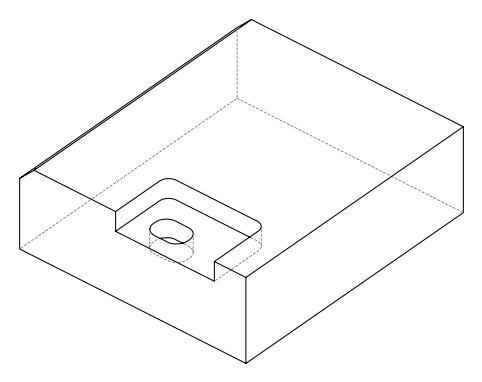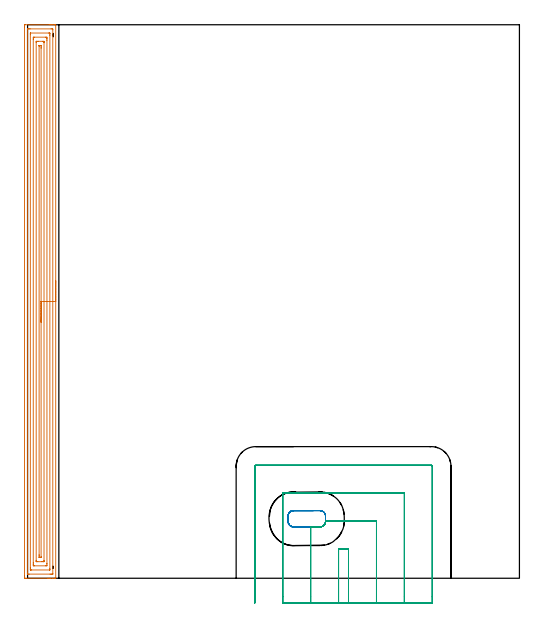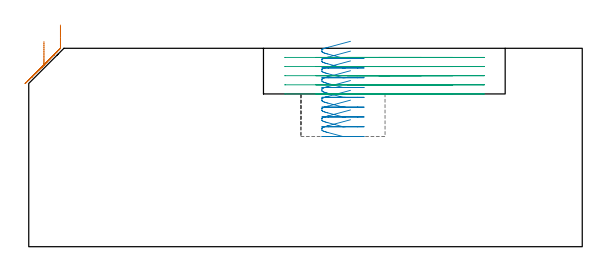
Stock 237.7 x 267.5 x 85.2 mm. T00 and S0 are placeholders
(PLAN: 3 operations, 1 tool changes, 23.4 min)
(1 AREA_MILL | FG_CHAMFER_SURFACE | UGT0205_001 | 13.07 min | 30499 mm3)
(2 MILL_RECTANGULAR_POCKET | POCKET_RECTANGULAR_STRAIGHT | UGT0201_100 | Follow Part, ap 4.5, ae 75% | 1.89 min | 30992 mm3)
(3 MILL_SLOT | SLOT_PARTIAL_RECTANGULAR | UGT0201_100 | Follow Part, ap 4.5, ae 75% | 8.48 min | 112616 mm3)
(TOOL UGT0205_001 | Chamfer Mill 20 x 3 x 45 deg. | D20 FL50 Z2)
(TOOL UGT0201_100 | End Mill 18 mm | D18 FL22 Z2)
(OP 1 AREA_MILL)
G17 G21 G94 G90
T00 M6
G54
G17 G0 G90 X13.6 Y143.75 S1061 M3
G43 Z95.2 H0
G94 G1 Y143.712 Z94.328 F250.
Y143.598 Z93.463
Y143.409 Z92.612
Y143.147 Z91.78
Y142.813 Z90.974
Y142.41 Z90.2
Y141.942 Z89.464
Y141.41 Z88.772
Y140.821 Z88.129
Y140.178 Z87.54
Y139.486 Z87.008
Y138.75 Z86.54
Y137.976 Z86.137
Y137.17 Z85.803
Y136.338 Z85.541
Y135.486 Z85.352
Y134.622 Z85.238
Y133.75 Z85.2
Y0.173
X13.597 Y0.009 Z85.188
X13.585 Y0.007 Z85.176
X13.227 Y0. Z84.826
X12.92 Z84.52
X12.235 Z83.83
X11.009 Z82.606
X10.468 Z82.062
X9.855 Z81.45
X-0.406 Z71.192
X-1.019 Y0.001 Z70.579
X-1.238 Y0.004 Z70.36
X-1.492 Y0.009 Z70.106
X-1.495 Y0.138 Z70.103
X-1.499 Y0.62 Z70.101
X-1.5 Y1.107 Z70.1
Y266.473
X-1.499 Y266.88 Z70.101
X-1.495 Y267.362 Z70.103
X-1.492 Y267.491 Z70.106
X-1.019 Y267.5 Z70.579
X10.468 Z82.062
X11.009 Z82.606
X11.352 Z82.948
X11.893 Z83.489
X12.235 Z83.83
X12.92 Z84.52
X13.227 Z84.826
X13.585 Y267.493 Z85.176
X13.597 Y267.491 Z85.188
X13.6 Y267.327 Z85.2
Y133.75
X12.186 Z83.786
X12.185 Y2.196 Z83.785
X12.184 Y2.091 Z83.784
X12.181 Y2.039 Z83.781
X12.18 Y2.019 Z83.78
X12.155 Y2.01 Z83.755
X11.752 Y2.002 Z83.352
X11.352 Y2.001 Z82.952
X10.87 Y2. Z82.47
X0.748 Y2.001 Z72.348
X0.265 Y2.003 Z71.865
X0.03 Y2.01 Z71.63
X-0.079 Y2.017 Z71.521
X-0.085 Y2.356 Z71.515
Y2.407
Y265.304
X-0.084 Y265.409 Z71.516
X-0.082 Y265.461 Z71.518
X-0.08 Y265.481 Z71.52
X-0.055 Y265.49 Z71.545
X0.348 Y265.498 Z71.948
X0.748 Y265.499 Z72.348
X1.23 Y265.5 Z72.83
X11.352 Y265.499 Z82.952
X11.835 Y265.497 Z83.435
X12.07 Y265.49 Z83.67
X12.179 Y265.483 Z83.779
X12.185 Y265.144 Z83.785
Y265.093
X12.186 Y133.75 Z83.786
X10.772 Z82.372
X10.771 Y4.781 Z82.371
X10.769 Y4.194 Z82.369
X10.767 Y4.041 Z82.367
X10.765 Y4.012 Z82.365
X10.723 Y4.006 Z82.323
X10.658 Y4.001 Z82.258
X1.823 Y4. Z73.423
X1.632 Y4.004 Z73.232
X1.441 Y4.01 Z73.041
X1.335 Y4.019 Z72.935
X1.332 Y4.092 Z72.932
X1.33 Y4.194 Z72.93
X1.329 Y4.501 Z72.929
X1.328 Y5.087 Z72.928
X1.329 Y262.719 Z72.929
X1.331 Y263.306 Z72.931
X1.333 Y263.459 Z72.933
X1.335 Y263.488 Z72.935
X1.377 Y263.494 Z72.977
X1.442 Y263.499 Z73.042
X10.277 Z81.877
X10.468 Y263.496 Z82.068
X10.659 Y263.49 Z82.259
X10.765 Y263.481 Z82.365
X10.768 Y263.408 Z82.368
X10.77 Y263.306 Z82.37
X10.771 Y262.999 Z82.371
X10.772 Y262.413 Z82.372
Y133.75
X9.357 Z80.957
Y7.104
X9.356 Y6.874 Z80.956
X9.351 Y6.217 Z80.951
X9.343 Y6.01 Z80.943
X9.133 Y6.005 Z80.733
X8.701 Y6. Z80.301
X3.38 Z74.98
X2.963 Y6.005 Z74.563
X2.761 Y6.01 Z74.361
X2.75 Y6.124 Z74.35
X2.744 Y6.644 Z74.344
X2.743 Y6.874 Z74.343
Y7.538
Y260.396
X2.744 Y260.626 Z74.344
X2.749 Y261.283 Z74.349
X2.757 Y261.49 Z74.357
X2.967 Y261.495 Z74.567
X3.399 Y261.5 Z74.999
X8.72 Z80.32
X9.137 Y261.495 Z80.737
X9.339 Y261.49 Z80.939
X9.35 Y261.376 Z80.95
X9.356 Y260.856 Z80.956
X9.357 Y260.626 Z80.957
Y259.962
Y133.75
X7.943 Z79.543
Y8.534
X7.942 Y8.407 Z79.542
X7.937 Y8.152 Z79.537
X7.933 Y8.009 Z79.533
X7.899 Y8.006 Z79.499
X7.817 Y8.003 Z79.417
X7.587 Y8. Z79.187
X6.934 Z78.534
X4.937 Z76.537
X4.283 Y8.004 Z75.883
X4.19 Y8.007 Z75.79
X4.168 Y8.009 Z75.768
X4.164 Y8.11 Z75.764
X4.159 Y8.279 Z75.759
X4.157 Y8.534 Z75.757
Y8.661
Y258.966
X4.158 Y259.093 Z75.758
X4.163 Y259.348 Z75.763
X4.167 Y259.491 Z75.767
X4.201 Y259.494 Z75.801
X4.283 Y259.497 Z75.883
X4.513 Y259.5 Z76.113
X5.166 Z76.766
X7.163 Z78.763
X7.817 Y259.496 Z79.417
X7.91 Y259.493 Z79.51
X7.932 Y259.491 Z79.532
X7.936 Y259.39 Z79.536
X7.941 Y259.221 Z79.541
X7.943 Y258.966 Z79.543
Y258.839
Y133.75
X6.529 Z78.129
Y10.448
X6.528 Y10.206 Z78.128
X6.525 Y10.085 Z78.125
X6.522 Y10.027 Z78.122
X6.518 Y10.009 Z78.118
X6.488 Y10.005 Z78.088
X6.05 Y10.003 Z77.65
X5.606 Y10.004 Z77.206
X5.579 Y10.01 Z77.179
X5.577 Y10.033 Z77.177
X5.573 Y10.448 Z77.173
X5.571 Y10.932 Z77.171
Y11.342
Y257.052
X5.572 Y257.294 Z77.172
X5.575 Y257.415 Z77.175
X5.578 Y257.473 Z77.178
X5.582 Y257.491 Z77.182
X5.612 Y257.495 Z77.212
X6.05 Y257.497 Z77.65
X6.494 Y257.496 Z78.094
X6.521 Y257.49 Z78.121
X6.523 Y257.467 Z78.123
X6.527 Y257.052 Z78.127
X6.529 Y256.568 Z78.129
Y256.158
Y133.75
Y132.878 Z78.167
Y132.013 Z78.281
Y131.162 Z78.47
Y130.33 Z78.732
Y129.524 Z79.066
Y128.75 Z79.469
Y128.014 Z79.937
Y127.322 Z80.468
Y126.679 Z81.058
Y126.09 Z81.701
Y125.558 Z82.393
Y125.09 Z83.129
Y124.687 Z83.903
Y124.353 Z84.709
Y124.091 Z85.541
Y123.902 Z86.392
Y123.788 Z87.257
Y123.75 Z88.129
G0 Z95.2
M5
M2
(OP 2 MILL_RECTANGULAR_POCKET)
G17 G21 G94 G90
T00 M6
G54
G17 G0 G90 X138.172 Y32.7 S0 M3
G43 Z95.2 H0
Z88.2
G94 G1 X128.6 Z85.635 F250.
X128.436 Z85.591
X128.005 Y32.639 Z85.474
X127.589 Y32.509 Z85.358
X127.199 Y32.314 Z85.241
X126.846 Y32.06 Z85.124
X126.539 Y31.752 Z85.008
X126.341 Y31.488 Z84.92
X126.167 Y31.182 Z84.825
X126.034 Y30.855 Z84.731
X125.944 Y30.514 Z84.636
X125.9 Y30.164 Z84.542
Y27.336 Z83.784
X125.961 Y26.905 Z83.667
X126.091 Y26.49 Z83.55
X126.285 Y26.1 Z83.434
X126.54 Y25.747 Z83.317
X126.847 Y25.44 Z83.201
X127.2 Y25.185 Z83.084
X127.59 Y24.991 Z82.967
X128.005 Y24.861 Z82.851
X128.436 Y24.8 Z82.734
X134.95 Z80.989
X141.3 F500.
G3 X144. Y27.5 R2.7
G1 Y30.
G3 X141.3 Y32.7 R2.7
G1 X128.6
G3 X125.9 Y30. R2.7
G1 Y27.5
G3 X128.6 Y24.8 R2.7
G1 X134.95
X135.95
G0 X138.172 Y32.7 Z83.989
G1 X128.6 Z81.424 F250.
X128.436 Z81.38
X128.005 Y32.639 Z81.263
X127.589 Y32.509 Z81.147
X127.199 Y32.314 Z81.03
X126.846 Y32.06 Z80.913
X126.539 Y31.752 Z80.797
X126.341 Y31.488 Z80.708
X126.167 Y31.182 Z80.614
X126.034 Y30.855 Z80.519
X125.944 Y30.514 Z80.425
X125.9 Y30.164 Z80.33
Y27.336 Z79.572
X125.961 Y26.905 Z79.456
X126.091 Y26.49 Z79.339
X126.285 Y26.1 Z79.223
X126.54 Y25.747 Z79.106
X126.847 Y25.44 Z78.99
X127.2 Y25.185 Z78.873
X127.59 Y24.991 Z78.756
X128.005 Y24.861 Z78.64
X128.436 Y24.8 Z78.523
X134.95 Z76.778
X141.3 F500.
G3 X144. Y27.5 R2.7
G1 Y30.
G3 X141.3 Y32.7 R2.7
G1 X128.6
G3 X125.9 Y30. R2.7
G1 Y27.5
G3 X128.6 Y24.8 R2.7
G1 X134.95
X135.95
G0 X138.172 Y32.7 Z79.778
G1 X128.6 Z77.213 F250.
X128.436 Z77.169
X128.005 Y32.639 Z77.052
X127.589 Y32.509 Z76.935
X127.199 Y32.314 Z76.819
X126.846 Y32.06 Z76.702
X126.539 Y31.752 Z76.585
X126.341 Y31.488 Z76.497
X126.167 Y31.182 Z76.403
X126.034 Y30.855 Z76.308
X125.944 Y30.514 Z76.214
X125.9 Y30.164 Z76.119
Y27.336 Z75.361
X125.961 Y26.905 Z75.245
X126.091 Y26.49 Z75.128
X126.285 Y26.1 Z75.012
X126.54 Y25.747 Z74.895
X126.847 Y25.44 Z74.778
X127.2 Y25.185 Z74.662
X127.59 Y24.991 Z74.545
X128.005 Y24.861 Z74.429
X128.436 Y24.8 Z74.312
X134.95 Z72.567
X141.3 F500.
G3 X144. Y27.5 R2.7
G1 Y30.
G3 X141.3 Y32.7 R2.7
G1 X128.6
G3 X125.9 Y30. R2.7
G1 Y27.5
G3 X128.6 Y24.8 R2.7
G1 X134.95
X135.95
G0 X138.172 Y32.7 Z75.567
G1 X128.6 Z73.002 F250.
X128.436 Z72.958
X128.005 Y32.639 Z72.841
X127.589 Y32.509 Z72.724
X127.199 Y32.314 Z72.608
X126.846 Y32.06 Z72.491
X126.539 Y31.752 Z72.374
X126.341 Y31.488 Z72.286
X126.167 Y31.182 Z72.192
X126.034 Y30.855 Z72.097
X125.944 Y30.514 Z72.003
X125.9 Y30.164 Z71.908
Y27.336 Z71.15
X125.961 Y26.905 Z71.034
X126.091 Y26.49 Z70.917
X126.285 Y26.1 Z70.801
X126.54 Y25.747 Z70.684
X126.847 Y25.44 Z70.567
X127.2 Y25.185 Z70.451
X127.59 Y24.991 Z70.334
X128.005 Y24.861 Z70.218
X128.436 Y24.8 Z70.101
X134.95 Z68.355
X141.3 F500.
G3 X144. Y27.5 R2.7
G1 Y30.
G3 X141.3 Y32.7 R2.7
G1 X128.6
G3 X125.9 Y30. R2.7
G1 Y27.5
G3 X128.6 Y24.8 R2.7
G1 X134.95
X135.95
G0 X138.172 Y32.7 Z71.355
G1 X128.6 Z68.791 F250.
X128.436 Z68.747
X128.005 Y32.639 Z68.63
X127.589 Y32.509 Z68.513
X127.199 Y32.314 Z68.397
X126.846 Y32.06 Z68.28
X126.539 Y31.752 Z68.163
X126.341 Y31.488 Z68.075
X126.167 Y31.182 Z67.981
X126.034 Y30.855 Z67.886
X125.944 Y30.514 Z67.792
X125.9 Y30.164 Z67.697
Y27.336 Z66.939
X125.961 Y26.905 Z66.823
X126.091 Y26.49 Z66.706
X126.285 Y26.1 Z66.589
X126.54 Y25.747 Z66.473
X126.847 Y25.44 Z66.356
X127.2 Y25.185 Z66.24
X127.59 Y24.991 Z66.123
X128.005 Y24.861 Z66.007
X128.436 Y24.8 Z65.89
X134.95 Z64.144
X141.3 F500.
G3 X144. Y27.5 R2.7
G1 Y30.
G3 X141.3 Y32.7 R2.7
G1 X128.6
G3 X125.9 Y30. R2.7
G1 Y27.5
G3 X128.6 Y24.8 R2.7
G1 X134.95
X135.95
G0 X138.172 Y32.7 Z67.144
G1 X128.6 Z64.579 F250.
X128.436 Z64.535
X128.005 Y32.639 Z64.419
X127.589 Y32.509 Z64.302
X127.199 Y32.314 Z64.185
X126.846 Y32.06 Z64.069
X126.539 Y31.752 Z63.952
X126.341 Y31.488 Z63.864
X126.167 Y31.182 Z63.77
X126.034 Y30.855 Z63.675
X125.944 Y30.514 Z63.581
X125.9 Y30.164 Z63.486
Y27.336 Z62.728
X125.961 Y26.905 Z62.611
X126.091 Y26.49 Z62.495
X126.285 Y26.1 Z62.378
X126.54 Y25.747 Z62.262
X126.847 Y25.44 Z62.145
X127.2 Y25.185 Z62.029
X127.59 Y24.991 Z61.912
X128.005 Y24.861 Z61.795
X128.436 Y24.8 Z61.679
X134.95 Z59.933
X141.3 F500.
G3 X144. Y27.5 R2.7
G1 Y30.
G3 X141.3 Y32.7 R2.7
G1 X128.6
G3 X125.9 Y30. R2.7
G1 Y27.5
G3 X128.6 Y24.8 R2.7
G1 X134.95
X135.95
G0 X138.172 Y32.7 Z62.933
G1 X128.6 Z60.368 F250.
X128.436 Z60.324
X128.005 Y32.639 Z60.208
X127.589 Y32.509 Z60.091
X127.199 Y32.314 Z59.974
X126.846 Y32.06 Z59.858
X126.539 Y31.752 Z59.741
X126.341 Y31.488 Z59.653
X126.167 Y31.182 Z59.558
X126.034 Y30.855 Z59.464
X125.944 Y30.514 Z59.369
X125.9 Y30.164 Z59.275
Y27.336 Z58.517
X125.961 Y26.905 Z58.4
X126.091 Y26.49 Z58.284
X126.285 Y26.1 Z58.167
X126.54 Y25.747 Z58.051
X126.847 Y25.44 Z57.934
X127.2 Y25.185 Z57.817
X127.59 Y24.991 Z57.701
X128.005 Y24.861 Z57.584
X128.436 Y24.8 Z57.468
X134.95 Z55.722
X141.3 F500.
G3 X144. Y27.5 R2.7
G1 Y30.
G3 X141.3 Y32.7 R2.7
G1 X128.6
G3 X125.9 Y30. R2.7
G1 Y27.5
G3 X128.6 Y24.8 R2.7
G1 X134.95
X135.95
G0 X138.172 Y32.7 Z58.722
G1 X128.6 Z56.157 F250.
X128.436 Z56.113
X128.005 Y32.639 Z55.997
X127.589 Y32.509 Z55.88
X127.199 Y32.314 Z55.763
X126.846 Y32.06 Z55.647
X126.539 Y31.752 Z55.53
X126.341 Y31.488 Z55.442
X126.167 Y31.182 Z55.347
X126.034 Y30.855 Z55.253
X125.944 Y30.514 Z55.158
X125.9 Y30.164 Z55.064
Y27.336 Z54.306
X125.961 Y26.905 Z54.189
X126.091 Y26.49 Z54.073
X126.285 Y26.1 Z53.956
X126.54 Y25.747 Z53.84
X126.847 Y25.44 Z53.723
X127.2 Y25.185 Z53.606
X127.59 Y24.991 Z53.49
X128.005 Y24.861 Z53.373
X128.436 Y24.8 Z53.257
X134.95 Z51.511
X141.3 F500.
G3 X144. Y27.5 R2.7
G1 Y30.
G3 X141.3 Y32.7 R2.7
G1 X128.6
G3 X125.9 Y30. R2.7
G1 Y27.5
G3 X128.6 Y24.8 R2.7
G1 X134.95
X135.95
G0 X138.172 Y32.7 Z54.511
G1 X128.6 Z51.946 F250.
X128.436 Z51.902
X128.005 Y32.639 Z51.785
X127.589 Y32.509 Z51.669
X127.199 Y32.314 Z51.552
X126.846 Y32.06 Z51.435
X126.539 Y31.752 Z51.319
X126.341 Y31.488 Z51.231
X126.167 Y31.182 Z51.136
X126.034 Y30.855 Z51.042
X125.944 Y30.514 Z50.947
X125.9 Y30.164 Z50.853
Y27.336 Z50.095
X125.961 Y26.905 Z49.978
X126.091 Y26.49 Z49.862
X126.285 Y26.1 Z49.745
X126.54 Y25.747 Z49.628
X126.847 Y25.44 Z49.512
X127.2 Y25.185 Z49.395
X127.59 Y24.991 Z49.279
X128.005 Y24.861 Z49.162
X128.436 Y24.8 Z49.046
X134.95 Z47.3
X141.3 F500.
G3 X144. Y27.5 R2.7
G1 Y30.
G3 X141.3 Y32.7 R2.7
G1 X128.6
G3 X125.9 Y30. R2.7
G1 Y27.5
G3 X128.6 Y24.8 R2.7
G1 X134.95
X135.95
G0 Z95.2
M5
M2
(OP 3 MILL_SLOT)
G17 G21 G94 G90
T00 M6
G54
G17 G0 G90 X155.1 Y-12. S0 M3
G43 Z95.2 H0
Z81.28
G94 G1 Y-9. F250.
Y14.1 F500.
X150.3
Y-9.
Y-12. F250.
X168.6
Y-9.
Y27.6 F500.
X144.006
X144.009 Y27.486
X143.918 Y26.801
X143.856 Y26.654
X143.63 Y26.118
X143.185 Y25.557
X142.627 Y25.139
X141.999 Y24.882
X141.432 Y24.808
G2 X141.051 Y24.796 R4.717
G1 X140.923 Y24.799
X136.8 Y24.8
Y-9.
Y-12. F250.
X182.1
Y-9.
Y41.1 F500.
X123.3
Y-9.
Y-12. F250.
X195.6
Y-9.
Y54.1 F500.
G3 X195.1 Y54.6 R0.5
G1 X110.3
G3 X109.8 Y54.1 R0.5
G1 Y-9.
Y-12. F250.
G0 X155.1 Z77.36
G1 Y-9.
Y14.1 F500.
X150.3
Y-9.
Y-12. F250.
X168.6
Y-9.
Y27.6 F500.
X144.006
X144.009 Y27.486
X143.918 Y26.801
X143.63 Y26.119
X143.185 Y25.557
X142.627 Y25.139
X141.999 Y24.882
X141.432 Y24.808
G2 X141.051 Y24.796 R4.717
G1 X140.923 Y24.799
X136.8 Y24.8
Y-9.
Y-12. F250.
X182.1
Y-9.
Y41.1 F500.
X123.3
Y-9.
Y-12. F250.
X195.6
Y-9.
Y54.1 F500.
G3 X195.1 Y54.6 R0.5
G1 X110.3
G3 X109.8 Y54.1 R0.5
G1 Y-9.
Y-12. F250.
G0 X155.1 Z73.44
G1 Y-9.
Y14.1 F500.
X150.3
Y-9.
Y-12. F250.
X168.6
Y-9.
Y27.6 F500.
X144.006
X144.009 Y27.486
X143.918 Y26.801
X143.63 Y26.119
X143.185 Y25.557
X142.627 Y25.139
X141.999 Y24.882
X141.3 Y24.79
X140.923 Y24.799
X136.8 Y24.8
Y-9.
Y-12. F250.
X182.1
Y-9.
Y41.1 F500.
X123.3
Y-9.
Y-12. F250.
X195.6
Y-9.
Y54.1 F500.
G3 X195.1 Y54.6 R0.5
G1 X110.3
G3 X109.8 Y54.1 R0.5
G1 Y-9.
Y-12. F250.
G0 X155.1 Z69.52
G1 Y-9.
Y14.1 F500.
X150.3
Y-9.
Y-12. F250.
X168.6
Y-9.
Y27.6 F500.
X144.006
X144.009 Y27.486
X143.917 Y26.8
X143.63 Y26.119
X143.181 Y25.554
X142.627 Y25.139
X141.999 Y24.882
X141.3 Y24.79
X140.923 Y24.799
X136.8 Y24.8
Y-9.
Y-12. F250.
X182.1
Y-9.
Y41.1 F500.
X123.3
Y-9.
Y-12. F250.
X195.6
Y-9.
Y54.1 F500.
G3 X195.1 Y54.6 R0.5
G1 X110.3
G3 X109.8 Y54.1 R0.5
G1 Y-9.
Y-12. F250.
G0 X155.1 Z65.6
G1 Y-9.
Y14.1 F500.
X150.3
Y-9.
Y-12. F250.
X168.6
Y-9.
Y27.6 F500.
X144.006
X144.009 Y27.486
X143.917 Y26.8
X143.63 Y26.119
X143.181 Y25.554
X142.627 Y25.139
X141.999 Y24.882
X141.3 Y24.79
X140.923 Y24.799
X136.8 Y24.8
Y-9.
Y-12. F250.
X182.1
Y-9.
Y41.1 F500.
X123.3
Y-9.
Y-12. F250.
X195.6
Y-9.
Y54.1 F500.
G3 X195.1 Y54.6 R0.5
G1 X110.3
G3 X109.8 Y54.1 R0.5
G1 Y-9.
Y-12. F250.
G0 Z95.2
M5
M2
